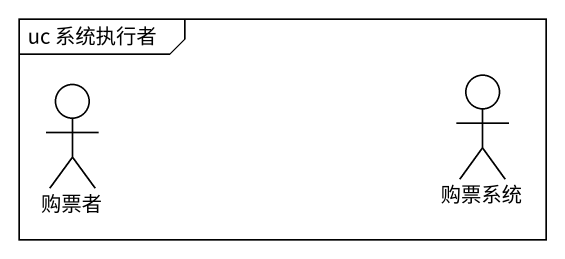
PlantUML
@startuml
mainframe uc 系统执行者
actor 购票系统
actor 购票者
@enduml
